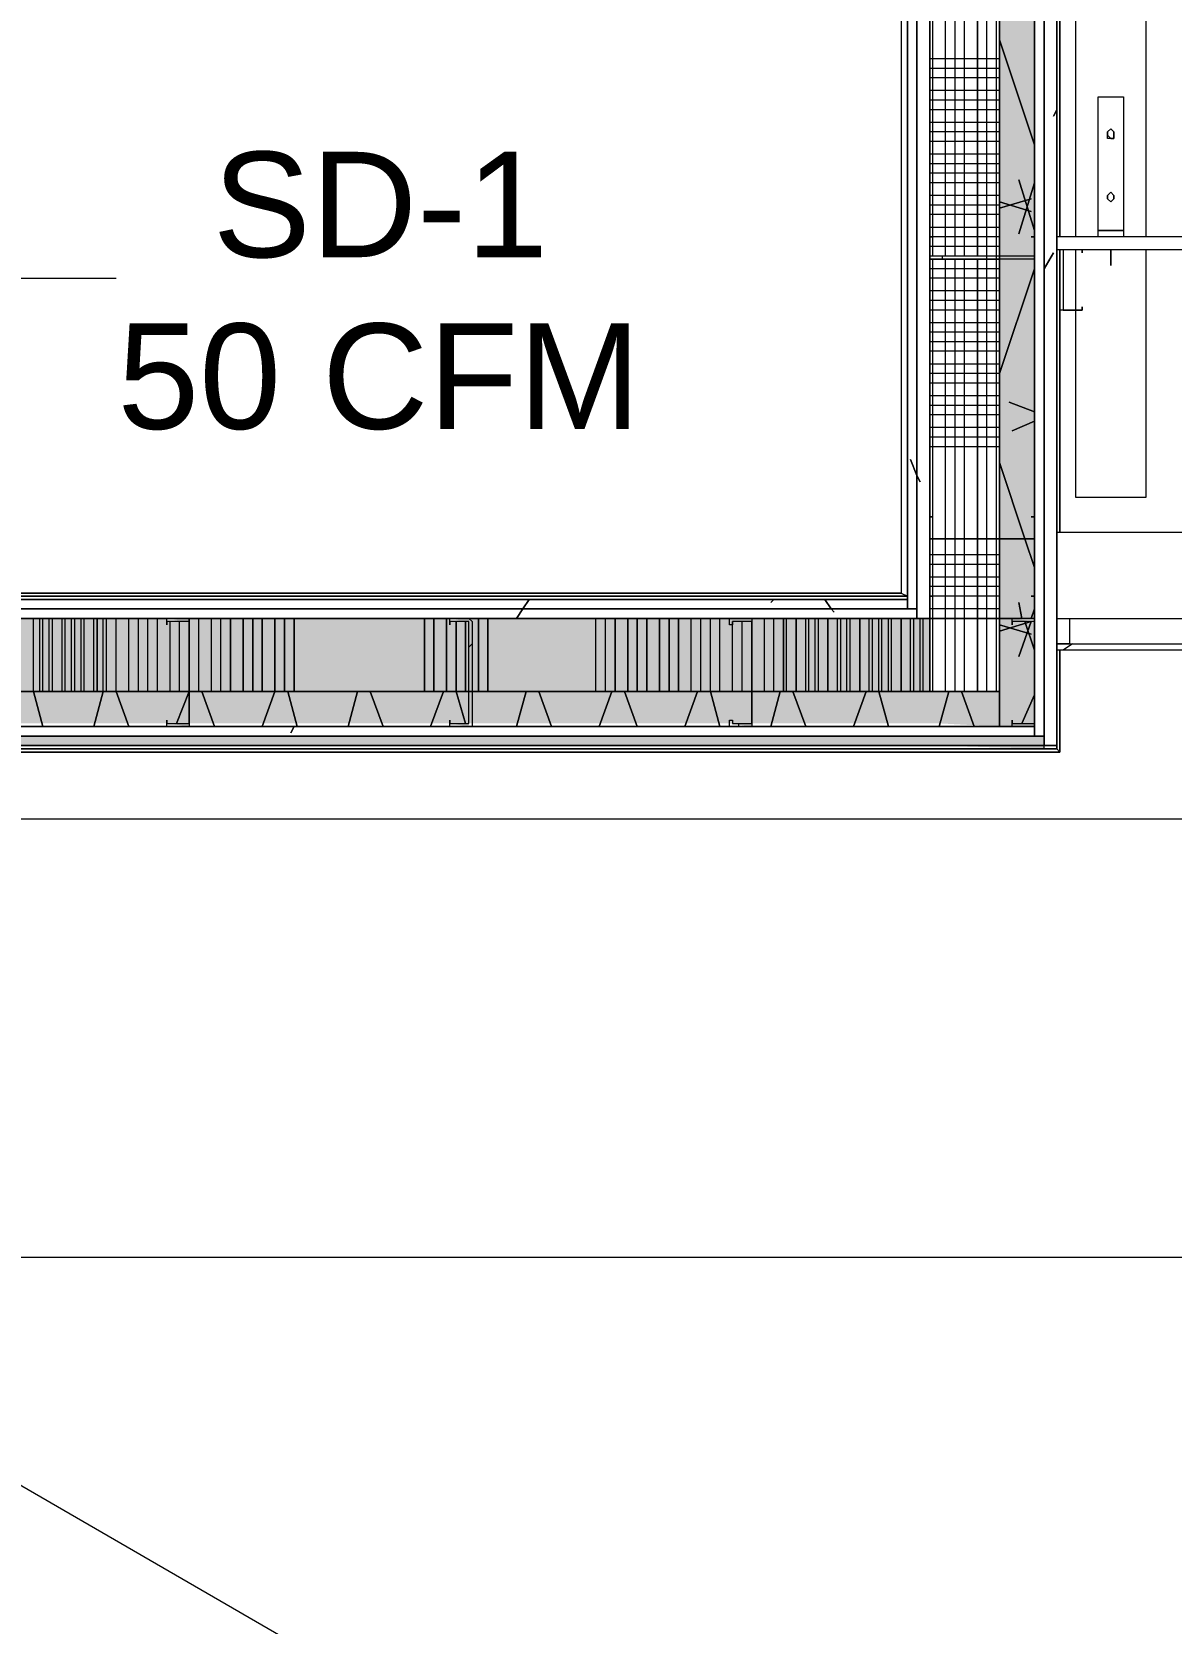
# Model space of a CAD drawing. Header units: metres. Extents: x -2 to 237, y -8 to 52.
# Drawn here: x 56.017 to 57.659, y 39.07 to 41.363 of the extents above; entities that cross this region are included whole.
import ezdxf

# ---------------------------------------------------------------- set-up
doc = ezdxf.new("R2010")
doc.units = ezdxf.units.M
doc.layers.add('HVAC - Ductos', color=5, linetype='Continuous', lineweight=0)
doc.layers.add('PDF_Text', color=7, linetype='Continuous', lineweight=0)
doc.layers.add('PDF_Geometry', color=7, linetype='Continuous', lineweight=0, true_color=0xaaaaaa)
doc.layers.add('PDF_Solid Fills', color=7, linetype='Continuous', lineweight=0, true_color=0xffffff)
doc.styles.add('PDF Helvetica', font='')
doc.styles.get('PDF Helvetica').set_extended_font_data('Helvetica')

msp = doc.modelspace()

# ---------------------------------------------------------------- hatches: boundary and pattern name
at = {"layer": 'PDF_Solid Fills', "lineweight": 0, "transparency": 33554559}
for points in [[(57.4301, 40.5176), (57.4621, 40.5176), (57.4621, 44.4166), (57.4117, 44.4166), (57.4117, 40.3618), (57.4621, 40.3618), (57.4621, 40.513)], [(57.4301, 40.5176), (57.4621, 40.5176), (57.4621, 44.4166), (57.4117, 44.4166), (57.4117, 40.3664), (57.4621, 40.3664), (57.4621, 40.513)], [(55.0247, 40.5176), (54.9972, 40.513), (54.9972, 40.5176), (54.4703, 40.5176), (54.4703, 40.4122), (57.3109, 40.4122), (57.3109, 40.5176), (56.6466, 40.5176), (56.6192, 40.513), (56.6192, 40.5176), (56.2434, 40.5176), (56.2114, 40.513), (56.2114, 40.5176)], [(55.4004, 40.513), (55.4004, 40.5176), (54.617, 40.5176), (54.5894, 40.513), (54.5894, 40.5176), (54.4703, 40.5176), (54.4703, 40.4122), (56.6466, 40.4168), (56.6512, 40.4168), (57.3109, 40.4122), (57.3109, 40.5176), (56.6466, 40.5176), (56.6192, 40.513), (56.6192, 40.5176), (56.2434, 40.5176), (56.2114, 40.513), (56.2114, 40.5176), (55.4325, 40.5176)], [(54.42, 40.3664), (57.3247, 40.3664), (57.4108, 40.3618), (57.4117, 40.3618), (57.4117, 40.4122), (54.42, 40.4122)], [(57.3247, 40.3343), (57.4756, 40.3297), (57.4759, 40.3297), (57.4759, 40.3481), (54.3879, 40.3481), (54.3879, 40.3343)]]:
    msp.add_hatch(color=256, dxfattribs=at).paths.add_polyline_path(points)
h = msp.add_hatch(color=256, dxfattribs=at)
h.paths.add_polyline_path([(56.2434, 40.513), (56.2434, 40.5176), (56.2114, 40.5176)])
h.paths.add_polyline_path([(56.2114, 40.3664), (56.2431, 40.3618), (56.2434, 40.3618), (56.2434, 40.3664)])
h = msp.add_hatch(color=256, dxfattribs=at)
h.paths.add_polyline_path([(56.6466, 40.513), (56.6466, 40.5176), (56.6192, 40.5176)])
h.paths.add_polyline_path([(56.6192, 40.3664), (56.6464, 40.3618), (56.6466, 40.3618), (56.6466, 40.3664)])
h = msp.add_hatch(color=256, dxfattribs=at)
h.paths.add_polyline_path([(57.0269, 40.5176), (57.0544, 40.513), (57.0544, 40.5176)])
h.paths.add_polyline_path([(57.0544, 40.3664), (57.0223, 40.3664), (57.0541, 40.3618), (57.0544, 40.3618)])

# ---------------------------------------------------------------- linework, layer by layer
at = {"layer": 'HVAC - Ductos', "lineweight": 0}
for points in [[(55.8998, 41.0078), (56.138, 41.0078)], [(60.1332, 39.5967), (55.6112, 39.5967), (55.6112, 40.229), (60.1332, 40.229)]]:
    msp.add_lwpolyline(points, dxfattribs=at)
msp.add_lwpolyline([(54.8873, 39.9128), (56.5183, 38.969), (55.7578, 37.6495), (54.1221, 38.5933)], close=True, dxfattribs=at)
at = {"layer": 'PDF_Geometry', "lineweight": 0}
for points in [[(54.3879, 40.5497), (54.3879, 40.3297), (57.2789, 40.3297), (57.4942, 40.3297), (57.4942, 44.2837), (57.4942, 44.499), (54.3879, 44.499), (54.3879, 44.2837), (54.3879, 42.616), (54.6032, 42.616), (54.6032, 44.2837), (57.2789, 44.2837), (57.2789, 40.5497), (54.6032, 40.5497), (54.6032, 42.2861), (54.3879, 42.2861)], [(54.4016, 42.616), (54.4016, 42.2861), (54.4016, 40.5497), (54.4016, 40.3618), (54.4016, 40.3481), (57.2789, 40.3481), (57.4621, 40.3481), (57.4759, 40.3481), (57.4759, 44.2837), (57.4759, 44.467), (57.4759, 44.4807), (54.4016, 44.4807), (54.4016, 44.467), (54.4016, 44.2837)], [(57.4759, 44.4807), (57.4759, 40.3343), (57.4942, 40.3343), (57.4942, 44.4807)], [(54.5712, 42.616), (54.5712, 42.2861), (54.5712, 40.5497), (54.5712, 40.5313), (54.5712, 40.5176), (57.2789, 40.5176), (57.2926, 40.5176), (57.311, 40.5176), (57.311, 44.2837), (57.311, 44.2974), (57.311, 44.3158), (54.5712, 44.3158), (54.5712, 44.2974), (54.5712, 44.2837)], [(57.3797, 44.3158), (57.3797, 43.8805), (57.3797, 43.4727), (57.3797, 43.065), (57.3797, 42.6618), (57.3797, 42.254), (57.3797, 41.8509), (57.3797, 41.4431), (57.3797, 41.0399), (57.3797, 41.4431), (57.3797, 41.8509), (57.3797, 42.254), (57.3797, 42.6618), (57.3797, 43.065), (57.3797, 43.4727), (57.3797, 43.8805)], [(54.5849, 42.616), (54.5849, 42.2861), (54.5849, 40.5497), (54.5849, 40.5451), (54.5849, 40.5313), (57.2789, 40.5313), (57.2926, 40.5313), (57.2926, 44.2837), (57.2926, 44.2974), (54.5849, 44.2974), (54.5849, 44.2837)], [(57.2789, 40.5497), (57.2789, 44.2837), (57.2697, 44.2746), (57.2697, 40.5542), (54.6078, 40.5542), (57.2697, 40.5542)], [(57.2926, 40.5313), (57.2926, 44.2837), (57.2789, 44.2837), (57.2789, 40.5313)], [(57.311, 40.5176), (57.311, 44.2974), (57.2926, 44.2974), (57.2926, 40.5176)], [(57.4988, 41.0674), (57.4988, 43.766)], [(57.4621, 41.4431), (57.4621, 41.0674)], [(57.5538, 41.0674), (57.5538, 41.0766), (57.5538, 41.269), (57.5904, 41.269), (57.5904, 41.0766), (57.5904, 41.0674)], [(57.5721, 41.2094), (57.5767, 41.2094), (57.5767, 41.2186), (57.5721, 41.2232), (57.5675, 41.2186), (57.5675, 41.214)], [(57.5721, 41.2232), (57.5767, 41.2186), (57.5767, 41.2094), (57.5721, 41.2094), (57.5675, 41.2094), (57.5675, 41.2186)], [(57.5721, 41.1178), (57.5767, 41.1224), (57.5767, 41.127), (57.5721, 41.1316), (57.5675, 41.127), (57.5675, 41.1224)], [(57.5721, 41.1316), (57.5767, 41.127), (57.5767, 41.1224), (57.5721, 41.1178), (57.5675, 41.1224), (57.5675, 41.127)], [(57.5538, 41.0766), (57.5904, 41.0766)], [(57.5721, 41.0766), (57.5767, 41.0766), (57.5721, 41.0766), (57.5675, 41.0766), (57.5629, 41.0766), (57.5675, 41.0766), (57.5721, 41.0766), (57.5767, 41.0766), (57.5721, 41.0766), (57.5675, 41.0766)], [(57.4621, 41.0399), (57.4621, 41.0353), (57.311, 41.0353), (57.311, 41.0399), (57.311, 41.0674), (57.3155, 41.0674), (57.311, 41.0674), (57.311, 41.0399), (57.4621, 41.0399), (57.4621, 41.0674)], [(57.4575, 41.0674), (57.4621, 41.0674)], [(57.5309, 41.0445), (57.5309, 41.0491)], [(57.311, 41.0353), (57.4117, 41.0353)], [(57.3797, 41.0353), (57.3797, 40.6322), (57.3797, 40.5176), (57.3797, 40.4122), (57.3797, 40.5176), (57.3797, 40.6322)], [(57.4621, 41.0399), (57.4621, 40.6642)], [(57.4621, 40.6322), (57.311, 40.6322), (57.311, 40.6642), (57.3155, 40.6642), (57.311, 40.6642), (57.311, 40.6322), (57.4621, 40.6322), (57.4621, 40.6642)], [(57.4575, 40.6642), (57.4621, 40.6642)], [(57.4621, 40.6322), (57.4621, 40.5497)], [(57.2789, 40.5451), (54.5849, 40.5451), (54.5849, 40.5313), (57.2789, 40.5313)], [(57.2789, 40.5497), (54.6032, 40.5497), (54.6032, 40.5451), (57.2789, 40.5451)], [(57.4621, 40.5176), (57.311, 40.5176), (57.311, 40.5497), (57.3155, 40.5497), (57.311, 40.5497), (57.311, 40.5176), (57.4621, 40.5176), (57.4621, 40.5497)], [(57.4575, 40.5497), (57.4621, 40.5497)], [(57.2926, 40.5313), (54.5712, 40.5313), (54.5712, 40.5176), (57.2926, 40.5176)], [(56.1106, 40.5176), (56.1106, 40.4122)], [(56.2434, 40.5176), (56.2434, 40.513), (56.2434, 40.3664), (56.2434, 40.3618), (56.2114, 40.3618), (56.2114, 40.371), (56.2114, 40.3664), (56.2434, 40.3664), (56.2434, 40.513), (56.2114, 40.513), (56.2114, 40.5084), (56.2114, 40.5176)], [(56.303, 40.5176), (56.303, 40.4122)], [(56.3213, 40.5176), (56.3213, 40.4122)], [(56.3351, 40.5176), (56.3351, 40.4122)], [(56.3489, 40.5176), (56.3489, 40.4122)], [(56.3671, 40.5176), (56.3671, 40.4122)], [(56.3809, 40.5176), (56.3809, 40.4122)], [(56.3946, 40.5176), (56.3946, 40.4122)], [(56.5825, 40.5176), (56.5825, 40.4122)], [(56.5962, 40.5176), (56.5962, 40.4122)], [(56.6146, 40.5176), (56.6146, 40.4122)], [(56.6466, 40.5176), (56.6512, 40.513), (56.6512, 40.3664), (56.6512, 40.3618), (56.6466, 40.3618), (56.6192, 40.3618), (56.6192, 40.371), (56.6192, 40.3664), (56.6466, 40.3664), (56.6466, 40.513), (56.6192, 40.513), (56.6192, 40.5084), (56.6192, 40.5176)], [(56.6283, 40.513), (56.6283, 40.4122)], [(56.642, 40.513), (56.642, 40.4122)], [(56.6604, 40.5176), (56.6604, 40.4122)], [(56.6741, 40.5176), (56.6741, 40.4122)], [(56.8574, 40.5176), (56.8574, 40.4122)], [(56.8757, 40.5176), (56.8757, 40.4122)], [(56.8895, 40.5176), (56.8895, 40.4122)], [(56.9032, 40.5176), (56.9032, 40.4122)], [(56.9215, 40.5176), (56.9215, 40.4122)], [(56.9353, 40.5176), (56.9353, 40.4122)], [(56.949, 40.5176), (56.949, 40.4122)], [(57.0544, 40.5176), (57.0544, 40.513), (57.0544, 40.3664), (57.0544, 40.3618), (57.0223, 40.3618), (57.0223, 40.371), (57.0269, 40.371), (57.0269, 40.3664), (57.0544, 40.3664), (57.0544, 40.513), (57.0269, 40.513), (57.0269, 40.5084), (57.0223, 40.5084), (57.0223, 40.5176)], [(57.1002, 40.5176), (57.1002, 40.4122)], [(57.1185, 40.5176), (57.1185, 40.4122)], [(57.1644, 40.5176), (57.1644, 40.4122)], [(57.2102, 40.5176), (57.2102, 40.4122)], [(57.2697, 40.5176), (57.2697, 40.4122)], [(57.4621, 40.5176), (57.4621, 40.513), (57.4621, 40.3664), (57.4621, 40.3618), (57.4301, 40.3618), (57.4301, 40.371), (57.4301, 40.3664), (57.4621, 40.3664), (57.4621, 40.513), (57.4301, 40.513), (57.4301, 40.5084), (57.4301, 40.5176)], [(54.3879, 40.3297), (57.4942, 40.3297), (57.4988, 40.3251), (57.4988, 40.4718), (57.4988, 40.3251), (54.3787, 40.3251), (54.3787, 40.4718), (54.3787, 40.3251)], [(54.4016, 40.3481), (57.4621, 40.3481), (57.4621, 40.3618), (54.4016, 40.3618)], [(54.3879, 40.3343), (57.4759, 40.3343), (57.4759, 40.3481), (54.3879, 40.3481)], [(54.3879, 40.3297), (57.4942, 40.3297), (57.4942, 40.3343), (54.3879, 40.3343)]]:
    msp.add_lwpolyline(points, close=True, dxfattribs=at)
for points in [[(57.4942, 40.3297), (57.4942, 44.499), (57.4942, 40.3297)], [(54.4016, 42.616), (54.3879, 42.616), (54.3879, 42.2861), (54.3879, 40.5497), (54.3879, 40.3481), (54.3879, 40.3343), (54.3879, 40.3297), (54.3879, 40.3343), (57.2789, 40.3343), (57.4759, 40.3343), (57.4942, 40.3343), (57.4942, 40.3297), (54.3879, 40.3297), (54.3879, 40.4214), (54.3879, 40.3297), (54.3787, 40.3251), (57.4988, 40.3251), (57.4942, 40.3297), (57.4942, 40.4214), (57.4942, 40.3297), (57.4942, 40.3343), (57.4942, 44.2837), (57.4942, 44.4807)], [(57.4621, 40.5176), (57.4621, 40.3481), (57.4759, 40.3481), (57.4759, 44.467), (57.4621, 44.467), (57.4621, 43.908)], [(57.311, 44.3158), (57.311, 40.4122), (57.4117, 40.4122), (57.4117, 40.5176), (57.4117, 40.6322), (57.4117, 41.0399), (57.4117, 41.4431)], [(54.6032, 44.2837), (54.6032, 40.5497), (57.2789, 40.5497), (57.2789, 44.2837)], [(54.6032, 42.2861), (54.6032, 40.5497), (54.6032, 40.5451), (57.2789, 40.5451), (57.2789, 44.2837)], [(57.2789, 44.2837), (57.2789, 40.5451), (57.2789, 44.2837)], [(57.2697, 44.2746), (57.2697, 40.5542), (57.2789, 40.5497), (54.6032, 40.5497), (54.6078, 40.5542), (54.6078, 44.2746)], [(57.5217, 41.0674), (57.5217, 43.766)], [(57.6225, 43.766), (57.6225, 41.0674)], [(57.3155, 41.0399), (57.3155, 41.4431), (57.3155, 41.8509), (57.3155, 42.254), (57.3155, 42.6618), (57.3155, 43.065)], [(57.3338, 41.0399), (57.3338, 41.4431), (57.3338, 41.8509), (57.3338, 42.254), (57.3338, 42.6618), (57.3338, 43.065)], [(57.3476, 41.0399), (57.3476, 41.4431), (57.3476, 41.8509), (57.3476, 42.254), (57.3476, 42.6618), (57.3476, 43.065)], [(57.3614, 41.0399), (57.3614, 41.4431), (57.3614, 41.8509), (57.3614, 42.254), (57.3614, 42.6618), (57.3614, 43.065)], [(57.3934, 40.4122), (57.3934, 40.5176), (57.3934, 40.6322), (57.3934, 41.0399), (57.3934, 41.4431), (57.3934, 41.8509), (57.3934, 42.254), (57.3934, 42.6618), (57.3934, 43.065)], [(57.4072, 40.4122), (57.4072, 40.5176), (57.4072, 40.6322), (57.4072, 41.0399), (57.4072, 41.4431), (57.4072, 41.8509), (57.4072, 42.254), (57.4072, 42.6618), (57.4072, 43.065)], [(57.4117, 41.4431), (57.4117, 41.0399), (57.4117, 40.6322), (57.4117, 40.5176), (57.4117, 40.3618), (57.4621, 40.3618), (57.4621, 40.5176), (57.4621, 40.3618), (57.4117, 40.3618), (57.2789, 40.3618), (54.42, 40.3618), (54.42, 40.4122), (54.42, 40.5497), (54.42, 42.2861)], [(54.42, 40.3618), (57.4117, 40.3618), (57.4117, 40.4122), (57.0544, 40.4122), (56.6512, 40.4122), (56.2434, 40.4122), (55.8402, 40.4122), (56.2434, 40.4122), (56.6512, 40.4122), (57.0544, 40.4122), (57.2789, 40.4122), (57.311, 40.4122), (57.4117, 40.4122), (57.4117, 40.5176), (57.4117, 40.6322), (57.4117, 41.0399), (57.4117, 41.4431)], [(57.4621, 41.4431), (57.4621, 41.0674)], [(57.4117, 41.324), (57.311, 41.324)], [(57.4117, 41.3102), (57.311, 41.3102)], [(57.4117, 41.2965), (57.311, 41.2965)], [(57.4117, 41.2782), (57.311, 41.2782)], [(57.4117, 41.2644), (57.311, 41.2644)], [(57.4117, 41.2507), (57.311, 41.2507)], [(57.4117, 41.2323), (57.311, 41.2323)], [(57.4117, 41.2186), (57.311, 41.2186)], [(57.4117, 41.2048), (57.311, 41.2048)], [(57.4117, 41.1865), (57.311, 41.1865)], [(57.4117, 41.1728), (57.311, 41.1728)], [(57.4117, 41.159), (57.311, 41.159)], [(57.4117, 41.1453), (57.311, 41.1453)], [(57.4117, 41.127), (57.311, 41.127)], [(57.4117, 41.1132), (57.311, 41.1132)], [(57.4117, 41.0995), (57.311, 41.0995)], [(57.4117, 41.0811), (57.311, 41.0811)], [(57.5629, 41.0766), (57.5675, 41.0766)], [(57.5767, 41.0766), (57.5767, 41.0766)], [(57.4117, 41.0674), (57.311, 41.0674)], [(57.4117, 41.0536), (57.311, 41.0536)], [(57.3155, 41.0674), (57.3155, 41.0674)], [(57.4575, 41.0674), (57.4575, 41.0674)], [(60.1333, 41.0674), (57.4942, 41.0674), (57.4942, 41.0491), (60.1333, 41.0491)], [(57.5034, 41.0491), (57.5034, 40.962), (57.5309, 40.962), (57.5309, 40.9666), (57.5309, 40.962), (57.5034, 40.962), (57.4988, 40.962), (57.4988, 41.0491), (57.4988, 40.6413), (57.4988, 41.0491)], [(57.5034, 41.0491), (57.5034, 41.0491)], [(57.6225, 41.0491), (57.6225, 40.6917), (57.5217, 40.6917), (57.5217, 40.962), (57.5217, 41.0491)], [(57.5721, 41.0353), (57.5721, 41.0491), (57.5721, 41.0353)], [(57.311, 41.0399), (57.311, 41.0399)], [(57.3155, 40.4122), (57.3155, 40.5176), (57.3155, 40.6322), (57.3155, 41.0353)], [(57.3338, 40.4122), (57.3338, 40.5176), (57.3338, 40.6322), (57.3338, 41.0353)], [(57.3476, 40.4122), (57.3476, 40.5176), (57.3476, 40.6322), (57.3476, 41.0353)], [(57.3614, 40.4122), (57.3614, 40.5176), (57.3614, 40.6322), (57.3614, 41.0353)], [(57.4621, 41.0399), (57.4621, 41.0399)], [(57.4621, 41.0399), (57.4621, 40.6642)], [(57.5309, 41.0445), (57.5309, 41.0445)], [(57.5721, 41.0262), (57.5721, 41.0353), (57.5721, 41.0262)], [(57.5721, 41.0353), (57.5721, 41.0353)], [(57.4117, 41.0216), (57.311, 41.0216)], [(57.4117, 41.0078), (57.311, 41.0078)], [(57.4117, 40.9895), (57.311, 40.9895)], [(57.4117, 40.9758), (57.311, 40.9758)], [(57.4117, 40.962), (57.311, 40.962)], [(57.5034, 40.962), (57.5034, 40.962)], [(57.5309, 40.9666), (57.5309, 40.9666)], [(57.4117, 40.9437), (57.311, 40.9437)], [(57.4117, 40.9299), (57.311, 40.9299)], [(57.4117, 40.9162), (57.311, 40.9162)], [(57.4117, 40.9025), (57.311, 40.9025)], [(57.4117, 40.8841), (57.311, 40.8841)], [(57.4117, 40.8704), (57.311, 40.8704)], [(57.4117, 40.8567), (57.311, 40.8567)], [(57.4117, 40.8383), (57.311, 40.8383)], [(57.4117, 40.8246), (57.311, 40.8246)], [(57.4117, 40.8108), (57.311, 40.8108)], [(57.4117, 40.7925), (57.311, 40.7925)], [(57.4117, 40.7787), (57.311, 40.7787)], [(57.4117, 40.765), (57.311, 40.765)], [(57.3155, 40.6642), (57.3155, 40.6642)], [(57.4575, 40.6642), (57.4575, 40.6642)], [(60.1333, 40.6413), (57.4942, 40.6413), (57.4942, 40.5176), (60.1333, 40.5176)], [(57.311, 40.6322), (57.311, 40.6322)], [(57.311, 40.6322), (57.311, 40.6322)], [(57.4621, 40.6322), (57.4621, 40.6322)], [(57.4621, 40.6322), (57.4621, 40.6322)], [(57.4621, 40.6322), (57.4621, 40.5497)], [(57.4117, 40.6092), (57.311, 40.6092)], [(57.4117, 40.5955), (57.311, 40.5955)], [(57.4117, 40.5772), (57.311, 40.5772)], [(57.4117, 40.5634), (57.311, 40.5634)], [(57.4117, 40.5497), (57.311, 40.5497)], [(57.3155, 40.5497), (57.3155, 40.5497)], [(57.4575, 40.5497), (57.4575, 40.5497)], [(57.4117, 40.5313), (57.311, 40.5313)], [(55.8402, 40.4122), (56.2434, 40.4122), (56.6512, 40.4122), (57.0544, 40.4122), (57.311, 40.4122), (57.311, 40.5176), (54.5666, 40.5176)], [(56.0189, 40.4122), (56.0189, 40.5176)], [(56.0281, 40.4122), (56.0281, 40.5176)], [(56.0327, 40.4122), (56.0327, 40.5176)], [(56.0418, 40.4122), (56.0418, 40.5176)], [(56.0464, 40.4122), (56.0464, 40.5176)], [(56.0602, 40.4122), (56.0602, 40.5176)], [(56.0648, 40.4122), (56.0648, 40.5176)], [(56.074, 40.4122), (56.074, 40.5176)], [(56.0785, 40.4122), (56.0785, 40.5176)], [(56.0877, 40.4122), (56.0877, 40.5176)], [(56.0922, 40.4122), (56.0922, 40.5176)], [(56.106, 40.4122), (56.106, 40.5176)], [(56.1197, 40.4122), (56.1197, 40.5176)], [(56.1243, 40.4122), (56.1243, 40.5176)], [(56.138, 40.4122), (56.138, 40.5176)], [(56.1564, 40.4122), (56.1564, 40.5176)], [(56.1702, 40.4122), (56.1702, 40.5176)], [(56.1838, 40.4122), (56.1838, 40.5176)], [(56.1976, 40.4122), (56.1976, 40.5176)], [(56.2114, 40.5084), (56.2114, 40.5084)], [(56.216, 40.4122), (56.216, 40.513)], [(56.2297, 40.4122), (56.2297, 40.513)], [(56.2434, 40.4122), (56.2434, 40.5176)], [(56.2434, 40.513), (56.2434, 40.513)], [(56.2572, 40.4122), (56.2572, 40.5176)], [(56.2755, 40.4122), (56.2755, 40.5176)], [(56.2892, 40.4122), (56.2892, 40.5176)], [(56.6192, 40.5084), (56.6192, 40.5084)], [(56.6466, 40.513), (56.6466, 40.513)], [(56.8299, 40.4122), (56.8299, 40.5176)], [(56.8436, 40.4122), (56.8436, 40.5176)], [(56.9673, 40.4122), (56.9673, 40.5176)], [(56.9811, 40.4122), (56.9811, 40.5176)], [(56.9948, 40.4122), (56.9948, 40.5176)], [(57.0085, 40.4122), (57.0085, 40.5176)], [(57.0269, 40.4122), (57.0269, 40.513)], [(57.0407, 40.4122), (57.0407, 40.513)], [(57.0544, 40.513), (57.0544, 40.513)], [(57.0727, 40.4122), (57.0727, 40.5176)], [(57.0865, 40.4122), (57.0865, 40.5176)], [(57.1048, 40.4122), (57.1048, 40.5176)], [(57.1323, 40.4122), (57.1323, 40.5176)], [(57.1368, 40.4122), (57.1368, 40.5176)], [(57.146, 40.4122), (57.146, 40.5176)], [(57.1506, 40.4122), (57.1506, 40.5176)], [(57.1781, 40.4122), (57.1781, 40.5176)], [(57.1827, 40.4122), (57.1827, 40.5176)], [(57.1918, 40.4122), (57.1918, 40.5176)], [(57.1964, 40.4122), (57.1964, 40.5176)], [(57.2239, 40.4122), (57.2239, 40.5176)], [(57.2285, 40.4122), (57.2285, 40.5176)], [(57.2376, 40.4122), (57.2376, 40.5176)], [(57.2422, 40.4122), (57.2422, 40.5176)], [(57.2514, 40.4122), (57.2514, 40.5176)], [(57.256, 40.4122), (57.256, 40.5176)], [(57.2834, 40.4122), (57.2834, 40.5176)], [(57.288, 40.4122), (57.288, 40.5176)], [(57.2972, 40.4122), (57.2972, 40.5176)], [(57.3018, 40.4122), (57.3018, 40.5176)], [(57.311, 40.5176), (57.311, 40.5176)], [(57.311, 40.5176), (57.311, 40.5176)], [(57.4301, 40.5084), (57.4301, 40.5084)], [(57.4621, 40.5176), (57.4621, 40.5176)], [(57.4621, 40.5176), (57.4621, 40.5176)], [(57.4621, 40.513), (57.4621, 40.513)], [(57.4942, 40.5176), (57.5125, 40.5176), (57.5125, 40.4809), (57.4942, 40.4809), (58.6029, 40.4809), (58.6029, 40.4718), (57.4942, 40.4718)], [(57.5171, 40.4809), (57.5034, 40.4718)], [(56.2114, 40.371), (56.2114, 40.371)], [(56.2434, 40.3664), (56.2434, 40.3664)], [(56.6192, 40.371), (56.6192, 40.371)], [(56.6466, 40.3664), (56.6466, 40.3664)], [(57.0544, 40.3664), (57.0544, 40.3664)], [(57.4301, 40.371), (57.4301, 40.371)], [(57.4621, 40.3664), (57.4621, 40.3664)], [(57.2789, 40.3297), (57.4759, 40.3297), (57.4759, 40.3343)]]:
    msp.add_lwpolyline(points, dxfattribs=at)
at = {"layer": 'PDF_Geometry', "color": 254, "lineweight": 0, "true_color": 0xdddddd}
for points in [[(57.4117, 41.3515), (57.4621, 41.2002)], [(57.4393, 41.1498), (57.4621, 41.0766)], [(57.4621, 41.1453), (57.4393, 41.072)], [(57.4575, 41.1224), (57.4117, 41.1086)], [(57.4117, 41.1178), (57.4575, 41.104)], [(57.4621, 41.0216), (57.4117, 40.8704)], [(57.4255, 40.8291), (57.4621, 40.8154)], [(57.4621, 40.8017), (57.4301, 40.7879)], [(57.4117, 40.7421), (57.4484, 40.6322), (57.4621, 40.5909), (57.4484, 40.6322)], [(57.4393, 40.5405), (57.4439, 40.5176)], [(57.4621, 40.5313), (57.4575, 40.5176)], [(57.4575, 40.513), (57.4117, 40.4993), (57.4575, 40.513), (57.4393, 40.4626)], [(57.4117, 40.5084), (57.4575, 40.4947)], [(57.4484, 40.513), (57.4621, 40.4718)], [(56.0189, 40.4122), (56.0327, 40.3618)], [(56.1197, 40.4122), (56.106, 40.3618)], [(56.138, 40.4122), (56.1564, 40.3618)], [(56.2434, 40.4122), (56.2251, 40.3664)], [(56.2618, 40.4122), (56.2801, 40.3618)], [(56.3671, 40.4122), (56.3489, 40.3618)], [(56.3855, 40.4122), (56.3992, 40.3618)], [(56.4863, 40.4122), (56.4725, 40.3618)], [(56.5046, 40.4122), (56.5229, 40.3618)], [(56.61, 40.4122), (56.5916, 40.3618)], [(56.6283, 40.4122), (56.642, 40.3664)], [(56.7291, 40.4122), (56.7154, 40.3618)], [(56.7474, 40.4122), (56.7658, 40.3618)], [(56.8528, 40.4122), (56.8345, 40.3618)], [(56.8711, 40.4122), (56.8895, 40.3618)], [(56.9765, 40.4122), (56.9582, 40.3618)], [(56.9948, 40.4122), (57.0085, 40.3618)], [(57.0956, 40.4122), (57.0819, 40.3618)], [(57.1139, 40.4122), (57.1323, 40.3618)], [(57.2193, 40.4122), (57.201, 40.3618)], [(57.2376, 40.4122), (57.2514, 40.3618)], [(57.3384, 40.4122), (57.3247, 40.3618)], [(57.3568, 40.4122), (57.3751, 40.3618)], [(57.4621, 40.4077), (57.4439, 40.3664)]]:
    msp.add_lwpolyline(points, close=True, dxfattribs=at)
at = {"layer": 'PDF_Geometry', "color": 254, "lineweight": 0, "true_color": 0xeaeaea}
for points in [[(57.4621, 41.3148), (57.4621, 41.3148)], [(57.4621, 41.3148), (57.4621, 41.3148)], [(57.4621, 40.9116), (57.4621, 40.9116)], [(57.4621, 40.9116), (57.4621, 40.9116)], [(57.2972, 40.5176), (57.2972, 40.5176)], [(57.2972, 40.5176), (57.2972, 40.5176)], [(57.4621, 40.5038), (57.4621, 40.5038)], [(57.4621, 40.5038), (57.4621, 40.5038)]]:
    msp.add_lwpolyline(points, dxfattribs=at)
for points in [[(57.4896, 41.2415), (57.4942, 41.2507)], [(57.4759, 41.017), (57.4759, 41.0216), (57.4896, 41.0445), (57.4759, 41.0216)], [(57.2926, 40.7238), (57.2972, 40.7146), (57.2926, 40.7238), (57.2834, 40.7467)], [(56.7154, 40.5176), (56.7245, 40.5313), (56.7336, 40.5451), (56.7245, 40.5313)], [(57.0819, 40.5405), (57.0865, 40.5451)], [(57.169, 40.5313), (57.1735, 40.5268), (57.169, 40.5313), (57.1598, 40.5451)], [(56.39, 40.3527), (56.3946, 40.3618)], [(56.6787, 40.3618), (56.6833, 40.3618)]]:
    msp.add_lwpolyline(points, close=True, dxfattribs=at)
at = {"layer": 'PDF_Geometry', "color": 254, "lineweight": 0, "true_color": 0xd2d2d2}
for points in [[(57.3293, 41.0353), (57.3293, 41.0399)], [(57.4575, 40.6642), (57.4575, 40.6642)], [(57.311, 40.6367), (57.311, 40.6367)], [(57.4255, 40.6322), (57.4255, 40.6322)], [(57.311, 40.5176), (57.3155, 40.5176)], [(57.311, 40.5176), (57.311, 40.5176)], [(56.6466, 40.4764), (56.6512, 40.4809)], [(56.2434, 40.4535), (56.2434, 40.4535)], [(57.0544, 40.3801), (57.0544, 40.3847)], [(57.0361, 40.3618), (57.0361, 40.3664)]]:
    msp.add_lwpolyline(points, dxfattribs=at)

# ---------------------------------------------------------------- texts
at = {"layer": 'PDF_Text', "lineweight": 0, "char_height": 0.1519, "attachment_point": 4, "style": 'PDF Helvetica'}
for s, insert in [('SD-1', (56.2774, 41.113)), ('50 CFM', (56.14, 40.8656))]:
    msp.add_mtext(s, dxfattribs=dict(at, insert=insert))

doc.saveas('drawing.dxf')
